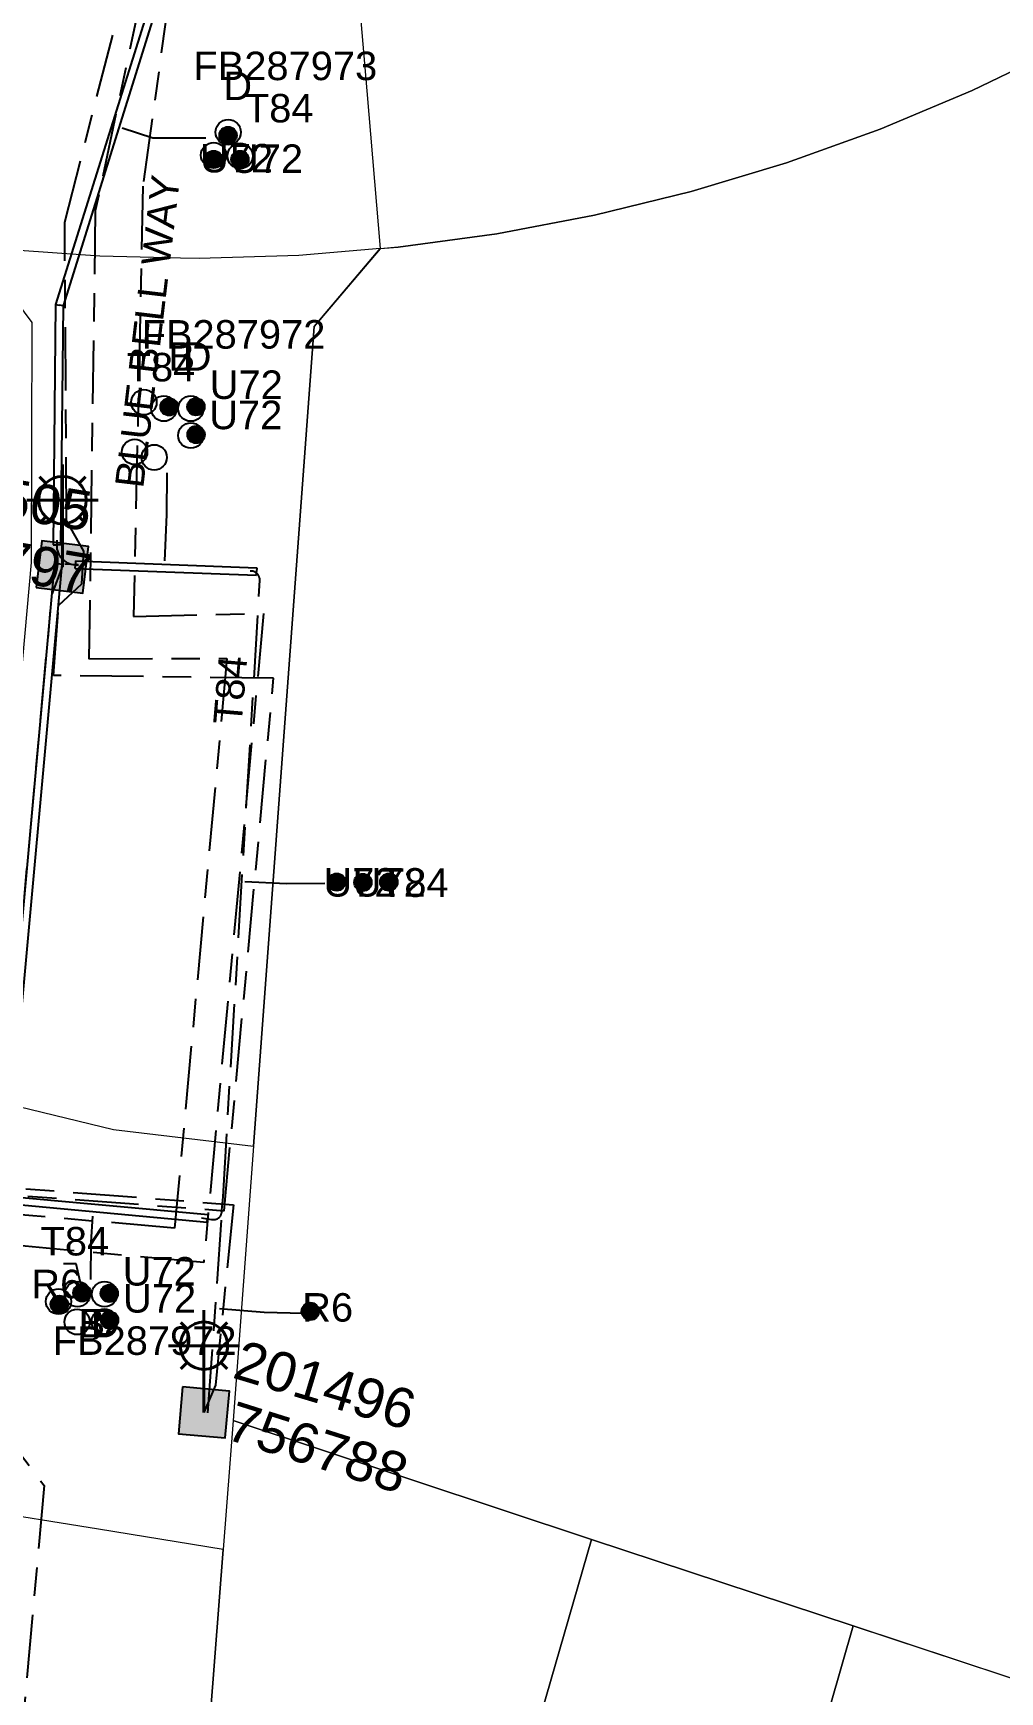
# Model space of a CAD drawing. Header units: metres. Extents: x 282960 to 285195, y 6134329 to 6136665.
# Drawn here: x 283497 to 283558, y 6135604 to 6135708.7 of the extents above; entities that cross this region are included whole.
import ezdxf
from ezdxf.enums import TextEntityAlignment as Align

# ---------------------------------------------------------------- set-up
doc = ezdxf.new("R2010")
doc.units = ezdxf.units.M
doc.linetypes.add('Cable Exist UG', pattern=[8.2, 4, -1.2, 1.8, -1.2])
doc.layers.get('0').update_dxf_attribs({"color": 6})
doc.layers.add('Cadastre Land Parcels_SP_EXT', color=9, linetype='Continuous', lineweight=5)
doc.layers.add('Cadastre Roads_SP_EXT', color=9, linetype='Continuous', lineweight=5)
for name, color, linetype in [('Duct_SP_EXT', 7, 'Continuous'), ('Equip_SP_SL_EXT', 7, 'Continuous'), ('Mains_HV_EXT', 7, 'Continuous'), ('Mains_LV_EXT', 7, 'Continuous'), ('Mains_SL_EXT', 7, 'Continuous'), ('SupportsUG_SP_LV_SL_EXT', 7, 'Continuous'), ('Trench_SP_EXT', 7, 'Continuous')]:
    doc.layers.add(name, color=color, linetype=linetype)
doc.styles.add('COLUMN_LABEL', font='arial.ttf')
doc.styles.add('iecARIAL', font='arial.ttf', dxfattribs={"height": 2})
doc.styles.add('POLE_LABEL', font='arial.ttf')
doc.styles.get("Standard").update_dxf_attribs({"font": 'arial.ttf'})

# ---------------------------------------------------------------- blocks, each defined once
blk = doc.blocks.new('COLUMN_EXT')
blk.add_hatch(color=256).paths.add_polyline_path([(-1.49, 1.48), (-1.49, -1.49), (1.48, -1.49), (1.48, 1.48)])
blk.add_lwpolyline([(-1.49, -1.49), (1.48, -1.49), (1.48, 1.48), (-1.49, 1.48)], close=True)
for tag, height, style, flags, p in [('ASSET_NUM', 2.5, 'COLUMN_LABEL', 8, (2, 2)), ('STRUCTURE_PLANT_NUMBER', 0.2, 'POLE_LABEL', 9, (1.81, 0.03)), ('STREET_CODE', 0.2, 'COLUMN_LABEL', 9, (1.81, -0.2))]:
    blk.add_attdef(tag, text='', height=height, dxfattribs=dict(style=style, flags=flags)).set_placement(p, align=Align.MIDDLE_LEFT)
at = {"flags": 9}
for tag, p in [('COLUMN_TYPE', (1.81, -0.4)), ('OWNED_BY', (1.81, -0.6)), ('STATE', (1.81, -0.8)), ('USAGE', (1.81, -1)), ('STREETNAME', (1.81, -1.6)), ('SUBURB', (1.81, -1.8)), ('LEGEND', (1.81, -1.2)), ('LOCATION', (1.81, -1.4)), ('NOTES', (1.81, -2))]:
    blk.add_attdef(tag, text='', height=0.2, dxfattribs=at).set_placement(p, align=Align.MIDDLE_LEFT)
at = {"flags": 1}
blk.add_attdef('Z', (1.81, -2.35), '', height=0.2, dxfattribs=at)
blk = doc.blocks.new('DUCT_EXT')
blk.add_circle((0, 0.8), 0.8)
at = {"flags": 1}
blk.add_attdef('Z', (0, 0), '', height=0.2, dxfattribs=at)
at = {"flags": 9}
for tag, p in [('DUCT_CODE', (0, 0)), ('XSECT_TYPE', (0, -0.2)), ('STATE', (0, -0.6)), ('FB_REFERENCE', (0, -0.4)), ('NOTES', (0, -0.8))]:
    blk.add_attdef(tag, text='', height=0.2, dxfattribs=at).set_placement(p, align=Align.MIDDLE_LEFT)
blk = doc.blocks.new('SL_LANTERN_EXT')
at = {"lineweight": 40}
for p, q in [((0, 1.97), (0, 6.47)), ((-1.46, 5.68), (-1.06, 5.28)), ((1.46, 5.68), (1.06, 5.28)), ((-2.25, 4.22), (2.25, 4.22)), ((-1.46, 2.76), (-1.06, 3.16)), ((1.46, 2.76), (1.06, 3.16)), ((0, 0), (0, 2.72))]:
    blk.add_line(p, q, dxfattribs=at)
blk.add_circle((0, 4.22), 1.5, dxfattribs=at)
at = {"style": 'iecARIAL', "flags": 8}
blk.add_attdef('ASSET_NUM', (1.5, 1.5), '', height=2.5, dxfattribs=at)
for tag, p, height, flags in [('CONSTRUCTED_VOLTAGE', (0.98, -0.65), 0.2, 9), ('CONTROL_TYPE', (0.98, -0.85), 0.2, 9), ('LANTERN_PURPOSE', (0.98, -1.05), 0.2, 9), ('LNUMBER', (2.18, -3.25), 2.5, 8), ('OPERATING_VOLTAGE', (0.98, -1.65), 0.2, 9), ('ORIENTATION', (0.98, -1.85), 0.2, 9), ('OWNED_BY', (0.98, -2.05), 0.2, 9), ('STATE', (0.98, -2.25), 0.2, 9), ('LANTERN_TYPE', (0.98, -1.25), 0.2, 9), ('NO_PHASES', (0.98, -1.45), 0.2, 9), ('USAGE', (0.98, -2.45), 0.2, 9), ('CEXIST', (0.98, -2.65), 0.2, 9), ('CNEW', (0.98, -2.85), 0.2, 9), ('CNUMBER', (0.98, -3.05), 0.2, 9), ('CREMOVE', (0.98, -3.25), 0.2, 9), ('CREPLACE', (0.98, -3.45), 0.2, 9), ('LKINGHEIGHT', (0.98, -3.65), 0.2, 9), ('LBRACKET', (0.98, -3.85), 0.2, 9), ('LBRACKETVOCAB', (0.98, -4.05), 0.2, 9), ('LCATEGORY', (0.98, -4.25), 0.2, 9), ('LCHARGE1', (0.98, -4.45), 0.2, 9), ('LCHARGE1PERCENT', (0.98, -4.65), 0.2, 9), ('LCHARGE2', (0.98, -4.85), 0.2, 9), ('LCHARGE2PERCENT', (0.98, -5.05), 0.2, 9), ('LCHARGE3', (0.98, -5.25), 0.2, 9), ('LCHARGE3PERCENT', (0.98, -5.45), 0.2, 9), ('LEXIST', (0.98, -5.65), 0.2, 9), ('LLAMP', (0.98, -5.85), 0.2, 9), ('LLAMPVOCAB', (0.98, -6.05), 0.2, 9), ('LMAST', (0.98, -6.25), 0.2, 9), ('LMASTVOCAB', (0.98, -6.45), 0.2, 9), ('LNEW', (0.98, -6.65), 0.2, 9), ('LANTNUMBER', (0.98, -6.85), 0.2, 9), ('LOUTREACH', (0.98, -7.25), 0.2, 9), ('LOUTREACHVOCAB', (0.98, -7.45), 0.2, 9), ('LRATECODE', (0.98, -7.65), 0.2, 9), ('LREMOVE', (0.98, -7.85), 0.2, 9), ('LREPLACE', (0.98, -8.05), 0.2, 9), ('LTYPE', (0.98, -8.25), 0.2, 9), ('LTYPEVOCAB', (0.98, -8.45), 0.2, 9), ('STREETNAME', (0.98, -9.25), 0.2, 9), ('SUBURB', (0.98, -9.45), 0.2, 1), ('LEGEND', (0.98, -8.65), 0.2, 9), ('LOCATION', (0.98, -8.85), 0.2, 9), ('NOTES', (0.98, -9.05), 0.2, 9)]:
    blk.add_attdef(tag, p, '', height=height, dxfattribs=dict(flags=flags))
blk = doc.blocks.new('CABLE_LARGE_EXT')
h = blk.add_hatch(color=256)
edge = h.paths.add_edge_path()
edge.add_arc((0, 0.55), 0.55, 0, 360)
blk.add_circle((0, 0.55), 0.55)
at = {"flags": 1}
blk.add_attdef('Z', (0, 0), '', height=0.2, dxfattribs=at)
at = {"flags": 9}
for tag, p in [('COND_CODE', (0, 0)), ('STATE', (0, -0.4)), ('XSECT_SIZE', (0, -0.6)), ('FB_REFERENCE', (0, -0.2)), ('NOTES', (0, -0.8))]:
    blk.add_attdef(tag, text='', height=0.2, dxfattribs=at).set_placement(p, align=Align.MIDDLE_LEFT)

msp = doc.modelspace()

# ---------------------------------------------------------------- linework, layer by layer
at = {"layer": 'Cadastre Land Parcels_SP_EXT', "linetype": 'Continuous'}
for p, q in [((283561.88, 6135707.85), (283556.22, 6135705.11)), ((283561.88, 6135707.85), (283556.22, 6135705.11)), ((283556.22, 6135705.11), (283550.43, 6135702.68)), ((283556.22, 6135705.11), (283550.43, 6135702.68)), ((283550.43, 6135702.68), (283544.51, 6135700.55)), ((283550.43, 6135702.68), (283544.51, 6135700.55)), ((283544.51, 6135700.55), (283538.49, 6135698.74)), ((283544.51, 6135700.55), (283538.49, 6135698.74)), ((283538.49, 6135698.74), (283532.39, 6135697.24)), ((283538.49, 6135698.74), (283532.39, 6135697.24)), ((283532.39, 6135697.24), (283526.22, 6135696.07)), ((283532.39, 6135697.24), (283526.22, 6135696.07)), ((283519.99, 6135695.22), (283518.87, 6135695.12)), ((283519.99, 6135695.22), (283518.87, 6135695.12)), ((283526.22, 6135696.07), (283519.99, 6135695.22)), ((283526.22, 6135696.07), (283519.99, 6135695.22)), ((283518.87, 6135695.12), (283514.69, 6135690.2)), ((283518.87, 6135695.12), (283514.69, 6135690.2)), ((283514.69, 6135690.2), (283510.87, 6135638.43)), ((283514.69, 6135690.2), (283510.87, 6135638.43)), ((283510.87, 6135638.43), (283509.59, 6135621.1)), ((283510.87, 6135638.43), (283509.59, 6135621.1)), ((283509.59, 6135621.1), (283532.21, 6135613.58)), ((283509.59, 6135621.1), (283532.21, 6135613.58)), ((283532.21, 6135613.58), (283548.72, 6135608.12)), ((283532.21, 6135613.58), (283548.72, 6135608.12)), ((283548.72, 6135608.12), (283565.23, 6135602.65)), ((283548.72, 6135608.12), (283565.23, 6135602.65))]:
    msp.add_line(p, q, dxfattribs=at)
for points in [[(283506.5, 6135581.38), (283510, 6135576.22), (283520.48, 6135572.95), (283532.21, 6135613.58), (283509.59, 6135621.1), (283508.96, 6135612.95), (283506.5, 6135581.38)], [(283520.48, 6135572.95), (283537.14, 6135567.75), (283548.72, 6135608.12), (283532.21, 6135613.58), (283520.48, 6135572.95)], [(283537.14, 6135567.75), (283553.81, 6135562.54), (283565.23, 6135602.65), (283548.72, 6135608.12), (283537.14, 6135567.75)]]:
    msp.add_lwpolyline(points, close=True, dxfattribs=at)
at = {"layer": 'Cadastre Roads_SP_EXT', "linetype": 'Continuous'}
for p, q in [((283517.16, 6135715.08), (283518.01, 6135705.1)), ((283556.22, 6135705.11), (283561.88, 6135707.85)), ((283518.01, 6135705.1), (283518.87, 6135695.13)), ((283550.43, 6135702.68), (283556.22, 6135705.11)), ((283544.51, 6135700.55), (283550.43, 6135702.68)), ((283538.5, 6135698.74), (283544.51, 6135700.55)), ((283532.39, 6135697.24), (283538.5, 6135698.74)), ((283526.22, 6135696.07), (283532.39, 6135697.24)), ((283518.87, 6135695.13), (283519.99, 6135695.22)), ((283519.99, 6135695.22), (283526.22, 6135696.07))]:
    msp.add_line(p, q, dxfattribs=at)
msp.add_lwpolyline([(283493.78, 6135641.47), (283502.02, 6135639.47), (283510.87, 6135638.43), (283514.69, 6135690.2), (283518.87, 6135695.13), (283513.73, 6135694.69), (283507.44, 6135694.5), (283506.25, 6135694.53), (283501.16, 6135694.64), (283494.89, 6135695.1), (283493.28, 6135695.28), (283496.87, 6135690.45), (283496.83, 6135675.29), (283493.78, 6135641.47)], close=True, dxfattribs=at)
msp.add_lwpolyline([(283506.5, 6135581.38), (283508.96, 6135612.95), (283501.09, 6135614.22), (283493.22, 6135615.49), (283491.91, 6135598.61)], dxfattribs=at)
at = {"layer": 'Duct_SP_EXT'}
for p, q in [((283504.46, 6135711.07), (283498.37, 6135691.59)), ((283504.92, 6135710.92), (283498.85, 6135691.52)), ((283498.37, 6135691.59), (283498.21, 6135676.41)), ((283498.37, 6135691.59), (283498.61, 6135691.55)), ((283498.85, 6135691.52), (283498.61, 6135691.55)), ((283498.85, 6135691.52), (283498.69, 6135676.4)), ((283498.21, 6135676.41), (283498.45, 6135676.41)), ((283498.69, 6135676.4), (283498.45, 6135676.41)), ((283499.63, 6135675.4), (283499.62, 6135675.16)), ((283499.63, 6135675.4), (283511.07, 6135674.97)), ((283498.3, 6135675.23), (283495.16, 6135640.69)), ((283498.77, 6135675.18), (283495.62, 6135640.45)), ((283498.3, 6135675.23), (283498.53, 6135675.21)), ((283498.77, 6135675.18), (283498.53, 6135675.21)), ((283499.61, 6135674.92), (283499.62, 6135675.16)), ((283499.61, 6135674.92), (283511.05, 6135674.49)), ((283511.05, 6135674.49), (283511.06, 6135674.73)), ((283511.07, 6135674.97), (283511.06, 6135674.73)), ((283490.82, 6135635.69), (283508, 6135634.1)), ((283490.78, 6135635.22), (283507.95, 6135633.62)), ((283507.95, 6135633.62), (283507.97, 6135633.86)), ((283508, 6135634.1), (283507.97, 6135633.86))]:
    msp.add_line(p, q, dxfattribs=at)
for points in [[(283507.85, 6135702.11), (283504.52, 6135702.11), (283502.58, 6135702.74)], [(283505.4, 6135680.96), (283505.38, 6135678.32), (283505.24, 6135675.4)], [(283515.36, 6135655.01), (283512.94, 6135655), (283510.32, 6135655.13)], [(283500.6, 6135630.01), (283500.61, 6135632.37), (283500.72, 6135634)], [(283498.88, 6135631.02), (283499.65, 6135631.01), (283499.97, 6135629.63)], [(283514, 6135627.85), (283511.53, 6135627.92), (283508.71, 6135628.14)]]:
    msp.add_lwpolyline(points, dxfattribs=at)
at = {"layer": 'Mains_HV_EXT', "linetype": 'Cable Exist UG'}
for points in [[(283505.59, 6135711.45), (283503.89, 6135699.08), (283503.29, 6135671.89), (283511.5, 6135672.08), (283507.72, 6135631.07), (283489.47, 6135632.75), (283481.14, 6135633.69), (283473.01, 6135635.16), (283459.37, 6135638.65), (283447.21, 6135642.51), (283436.24, 6135647.08), (283427.1, 6135651.36), (283416.6, 6135657.02), (283408.3, 6135662.41), (283412.72, 6135668.73), (283414.3, 6135668.41)], [(283503.89, 6135711.63), (283500.88, 6135697.52), (283500.48, 6135669.22), (283509.19, 6135669.24), (283505.88, 6135633.25), (283489.43, 6135634.67), (283481.69, 6135635.62), (283473.04, 6135637.21), (283460.77, 6135640.38), (283448.42, 6135644.48), (283437.99, 6135648.61), (283428, 6135653.15), (283418.07, 6135658.61), (283411.92, 6135662.56), (283415.1, 6135666.84), (283414.4, 6135668.27)]]:
    msp.add_lwpolyline(points, dxfattribs=at)
at = {"layer": 'Mains_LV_EXT', "linetype": 'Cable Exist UG'}
for points in [[(283473.34, 6135638.53), (283477.86, 6135637.53), (283482.99, 6135636.58), (283486.67, 6135636.09), (283488.04, 6135634.77), (283489.91, 6135634.68), (283491.44, 6135635.66), (283509.01, 6135634.35), (283512.13, 6135667.99), (283498.24, 6135668.16), (283498.57, 6135672.6), (283500.03, 6135673.94), (283500.15, 6135676.01), (283499.06, 6135677.96), (283498.95, 6135696.79), (283502.55, 6135710.84), (283496.31, 6135711.37), (283495.08, 6135713.37)], [(283413.58, 6135666.47), (283412.32, 6135665.88), (283408.9, 6135660.79), (283417.35, 6135655.38), (283423.46, 6135652.13), (283429.31, 6135649.17), (283424.89, 6135636.89), (283429.85, 6135639.06), (283436.95, 6135635.92), (283441.68, 6135633.94), (283443.73, 6135634.3), (283445.68, 6135633.71), (283446.6, 6135632.31), (283452.36, 6135630.34), (283458.14, 6135628.78), (283460.79, 6135630), (283469.5, 6135628.05), (283478.9, 6135625.97), (283492.49, 6135623.84), (283497.65, 6135616.99), (283494.22, 6135578.86)]]:
    msp.add_lwpolyline(points, dxfattribs=at)
at = {"layer": 'Mains_SL_EXT', "linetype": 'Cable Exist UG'}
for points in [[(283489.13, 6135635.83), (283495.18, 6135640.83), (283498.15, 6135673.3), (283498.81, 6135675.02)], [(283489.13, 6135635.83), (283491.31, 6135636.14), (283509.6, 6135634.72), (283508.47, 6135623.32), (283507.74, 6135621.6)]]:
    msp.add_lwpolyline(points, dxfattribs=at)
at = {"layer": 'Trench_SP_EXT', "linetype": 'Cable Exist UG'}
for points in [[(283498.45, 6135676.7), (283498.46, 6135676.14), (283498.46, 6135676.14, 0.38738), (283499.82, 6135675.16)], [(283507.59, 6135633.9), (283508.21, 6135633.8), (283508.21, 6135633.8, 0.538325), (283508.86, 6135634.38), (283508.86, 6135634.38), (283508.94, 6135635.22), (283508.94, 6135635.22), (283511.27, 6135674.18), (283511.27, 6135674.18, 0.423003), (283510.66, 6135674.76)]]:
    msp.add_lwpolyline(points, format="xyb", dxfattribs=at)
for points in [[(283499.79, 6135675.16), (283498.96, 6135675.19)], [(283507.99, 6135621.58), (283508.89, 6135634.32)]]:
    msp.add_lwpolyline(points, dxfattribs=at)

# ---------------------------------------------------------------- block references
at = {"layer": 'Duct_SP_EXT'}
for name, p in [('DUCT_EXT', (283509.27, 6135701.68)), ('CABLE_LARGE_EXT', (283509.26, 6135701.73)), ('DUCT_EXT', (283508.35, 6135700.23)), ('DUCT_EXT', (283510.02, 6135700.18)), ('CABLE_LARGE_EXT', (283508.35, 6135700.21)), ('CABLE_LARGE_EXT', (283510.01, 6135700.21)), ('DUCT_EXT', (283503.95, 6135684.62)), ('DUCT_EXT', (283505.21, 6135684.22)), ('DUCT_EXT', (283506.91, 6135684.22)), ('CABLE_LARGE_EXT', (283505.54, 6135684.58)), ('CABLE_LARGE_EXT', (283507.23, 6135684.59)), ('DUCT_EXT', (283506.91, 6135682.52)), ('CABLE_LARGE_EXT', (283507.24, 6135682.83)), ('DUCT_EXT', (283503.36, 6135681.48)), ('DUCT_EXT', (283504.6, 6135681.14)), ('CABLE_LARGE_EXT', (283516.12, 6135654.56)), ('CABLE_LARGE_EXT', (283517.77, 6135654.54)), ('CABLE_LARGE_EXT', (283519.41, 6135654.56)), ('DUCT_EXT', (283498.56, 6135627.81)), ('DUCT_EXT', (283499.76, 6135628.28)), ('CABLE_LARGE_EXT', (283500.04, 6135628.61)), ('DUCT_EXT', (283501.46, 6135628.27)), ('CABLE_LARGE_EXT', (283501.76, 6135628.57)), ('CABLE_LARGE_EXT', (283498.61, 6135627.89)), ('CABLE_LARGE_EXT', (283514.45, 6135627.44)), ('DUCT_EXT', (283499.73, 6135626.52)), ('DUCT_EXT', (283501.45, 6135626.55)), ('CABLE_LARGE_EXT', (283501.78, 6135626.89))]:
    msp.add_blockref(name, p, dxfattribs=at)
at = {"layer": 'Equip_SP_SL_EXT'}
ref = msp.add_blockref('SL_LANTERN_EXT', (283498.81, 6135675.02), dxfattribs=at)
ref.add_attrib('ASSET_NUM', '201505', dxfattribs={"layer": '0', "height": 2.5, "rotation": 350.7002, "style": 'iecARIAL'}).set_placement((283500.31, 6135676.52), align=Align.BOTTOM_RIGHT)
ref = msp.add_blockref('SL_LANTERN_EXT', (283507.74, 6135621.6), dxfattribs=at)
ref.add_attrib('ASSET_NUM', '201496', dxfattribs={"layer": '0', "height": 2.5, "rotation": 343.2434, "style": 'iecARIAL'}).set_placement((283509.24, 6135623.1), align=Align.BOTTOM_LEFT)
at = {"layer": 'SupportsUG_SP_LV_SL_EXT'}
ref = msp.add_blockref('COLUMN_EXT', (283498.81, 6135675.02), dxfattribs=dict(at, rotation=353.02558556994))
ref.add_attrib('ASSET_NUM', '756797', dxfattribs={"layer": '0', "height": 2.5, "rotation": 350.3442, "style": 'COLUMN_LABEL'}).set_placement((283500.81, 6135675.77), align=Align.TOP_RIGHT)
ref = msp.add_blockref('COLUMN_EXT', (283507.74, 6135621.6), dxfattribs=dict(at, rotation=264.8674455680833))
ref.add_attrib('ASSET_NUM', '756788', dxfattribs={"layer": '0', "height": 2.5, "rotation": 342.4077, "style": 'COLUMN_LABEL'}).set_placement((283509.74, 6135622.35), align=Align.TOP_LEFT)

# ---------------------------------------------------------------- texts
at = {"layer": 'Cadastre Roads_SP_EXT'}
msp.add_text('BLUE BELL WAY', height=1.8, rotation=83.2427, dxfattribs=at).set_placement((283503.9, 6135679.94))
at = {"layer": 'Duct_SP_EXT'}
for s, p in [('FB287973', (283507.07, 6135705.77)), ('D', (283508.96, 6135704.51)), ('T84', (283510.32, 6135703.1)), ('U72', (283507.49, 6135699.94)), ('U72', (283509.38, 6135699.91)), ('FB287972', (283503.8, 6135688.81)), ('B', (283505.5, 6135687.41)), ('D', (283506.4, 6135687.41)), ('T84', (283502.86, 6135686.74)), ('U72', (283508.1, 6135685.63)), ('U72', (283508.07, 6135683.72)), ('U72', (283515.28, 6135654.19)), ('U72', (283517.13, 6135654.19)), ('T84', (283518.85, 6135654.17)), ('T84', (283497.42, 6135631.52)), ('U72', (283502.61, 6135629.62)), ('R6', (283496.84, 6135628.82)), ('U72', (283502.63, 6135627.91)), ('R6', (283513.94, 6135627.34)), ('B', (283499.82, 6135626.34)), ('D', (283500.6, 6135626.34)), ('FB287972', (283498.19, 6135625.24))]:
    msp.add_text(s, height=1.8, dxfattribs=at).set_placement(p)
at = {"layer": 'Mains_LV_EXT'}
msp.add_text('T84', height=1.8, rotation=85.1441, dxfattribs=at).set_placement((283510.11, 6135665))

doc.saveas('drawing.dxf')
